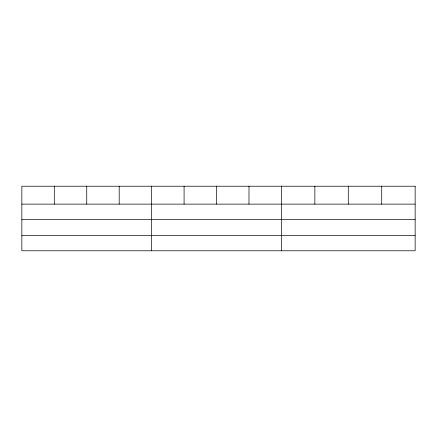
<?xml version="1.0" encoding="UTF-8"?>
<svg xmlns="http://www.w3.org/2000/svg" width="437" height="437" viewBox="0 0 437 437"><rect width="100%" height="100%" fill="white"/><g stroke="black" fill="none" stroke-linecap="round" stroke-linejoin="round"><path stroke-width="0.66" d="M21.85 204.128L415.15 204.128M21.85 219.521L415.15 219.521M21.85 235.385L415.15 235.385M381.719 186.222L381.719 204.128M348.289 186.222L348.289 204.128M314.858 186.222L314.858 204.128M281.428 186.222L281.428 250.778M248.981 186.222L248.981 204.128M216.534 186.222L216.534 204.128M184.086 186.222L184.086 204.128M151.639 186.222L151.639 250.778M119.192 186.222L119.192 204.128M86.745 186.222L86.745 204.128M54.297 186.222L54.297 204.128M415.15 186.222L21.85 186.222L21.85 250.778L415.15 250.778L415.15 186.222"/></g></svg>
